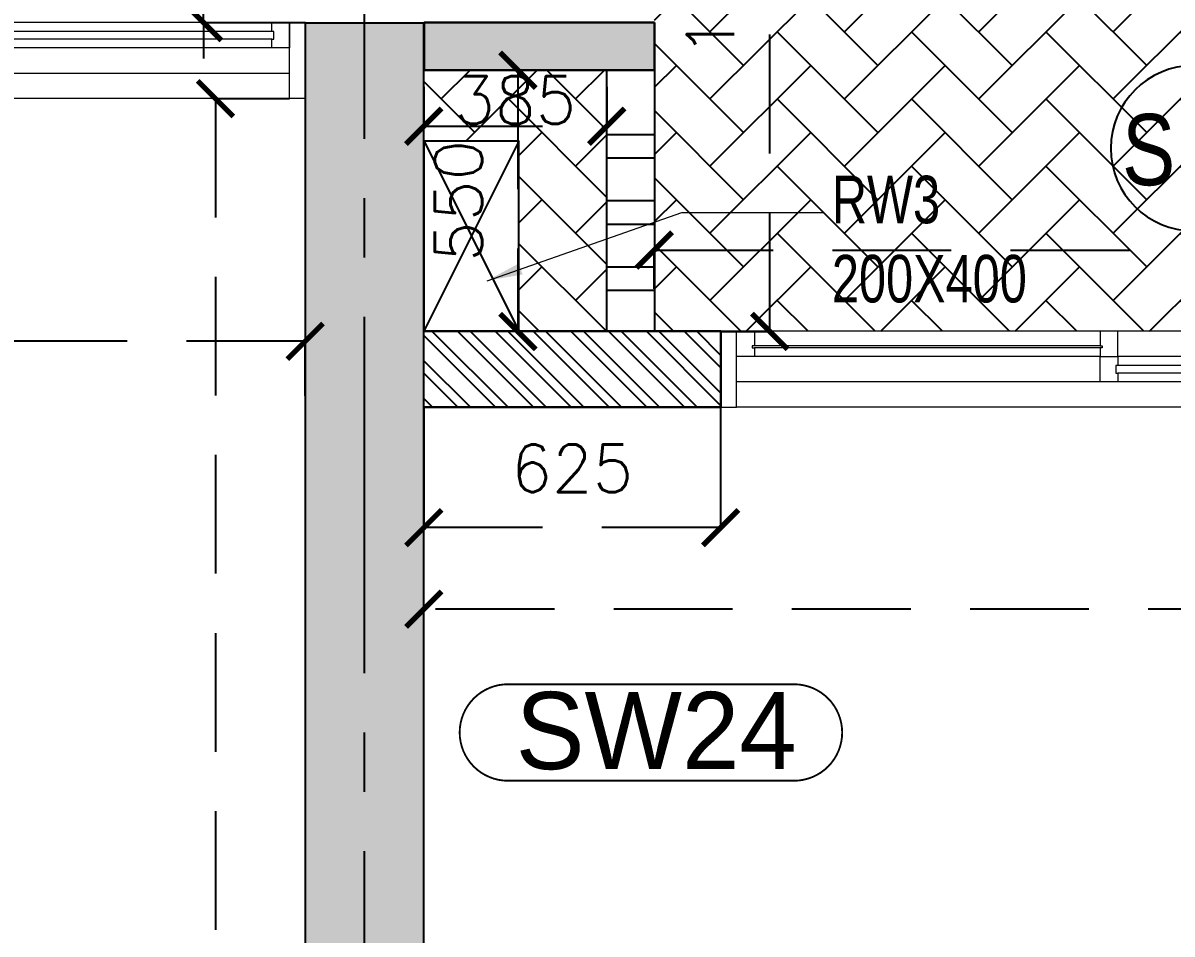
# Model space of a CAD drawing. Header units: millimetres. Extents: x 1124992 to 1258557, y -5767803 to -5695799.
# Drawn here: x 1217818 to 1220237, y -5711857 to -5709939 of the extents above; entities that cross this region are included whole.
import ezdxf
from ezdxf.enums import TextEntityAlignment as Align

# ---------------------------------------------------------------- set-up
doc = ezdxf.new("R2010")
doc.units = ezdxf.units.MM
doc.header["$LTSCALE"] = 1000
doc.header["$MEASUREMENT"] = 0
for name, pattern in [('$1$AUDIT_D_120904163729-0', [0]), ('$36$HIDDEN', [0.375, 0.25, -0.125]), ('3BHK-A$0$AUDIT_D_120904163729-0', [0]), ('AUDIT_D_120904163729-0', [0]), ('T8(T9 IS SIMILAR) - DIMENSION & TEXTING$0$AUDIT_D_120904163729-0', [0]), ('T8(T9 IS SIMILAR) - DIMENSION & TEXTING$0$HIDDEN', [0.375, 0.25, -0.125]), ('T8(T9 IS SIMILAR) - TYPICAL FLOOR ELEVATION$0$AUDIT_D_120904163729-0', [0]), ('T8(T9 IS SIMILAR) - TYPICAL FLOOR ELEVATION$0$HIDDEN', [0.375, 0.25, -0.125]), ('T8_REFUGE COLUMNS$0$CENTER2', [1.125, 0.75, -0.125, 0.125, -0.125])]:
    doc.linetypes.add(name, pattern=pattern)
doc.layers.get('0').update_dxf_attribs({"linetype": 'AUDIT_D_120904163729-0'})
for name, color, linetype in [('$0$A-HATCH -160', 251, '$1$AUDIT_D_120904163729-0'), ('$21$A-DIMENSIONS', 2, '$36$HIDDEN'), ('3BHK-A$0$$1$CUT-OUT', 49, 'Continuous'), ('3BHK-A$0$A-DECK SUNK 125', 8, 'Continuous'), ('3BHK-A$0$A-Elev Feature-Chajja', 13, 'Continuous'), ('3BHK-A$0$A-HATCH -160', 251, '3BHK-A$0$AUDIT_D_120904163729-0'), ('3BHK-A$0$CUT-OUT', 49, 'Continuous'), ('T8(T9 IS SIMILAR) - DIMENSION & TEXTING$0$A-DIMENSIONS', 2, 'T8(T9 IS SIMILAR) - DIMENSION & TEXTING$0$HIDDEN'), ('T8(T9 IS SIMILAR) - DIMENSION & TEXTING$0$A-RWS NOS.', 1, 'T8(T9 IS SIMILAR) - DIMENSION & TEXTING$0$AUDIT_D_120904163729-0'), ('T8(T9 IS SIMILAR) - DIMENSION & TEXTING$1$a-window-no', 125, 'Continuous'), ('T8(T9 IS SIMILAR) - TYPICAL FLOOR ELEVATION$0$A-DIM', 1, 'T8(T9 IS SIMILAR) - TYPICAL FLOOR ELEVATION$0$AUDIT_D_120904163729-0'), ('T8_REFUGE COLUMNS$0$A-CENTERLINE', 193, 'T8_REFUGE COLUMNS$0$CENTER2'), ('T8_REFUGE COLUMNS$0$A-RCC COLS', 3, 'Continuous'), ('T8_TYPICAL COLUMNS$0$A-RCC COLS', 3, 'Continuous')]:
    doc.layers.add(name, color=color, linetype=linetype)
for name, color, linetype, lineweight in [('3BHK-A$0$$0$Window', 4, 'Continuous', 20), ('3BHK-A$0$$1$A-WALL- 160', 6, 'Continuous', 30), ('3BHK-A$0$A-WALL- 160', 6, 'Continuous', 30), ('3BHK-A$0$Window', 4, 'Continuous', 20), ('T8(T9 IS SIMILAR) - DIMENSION & TEXTING$0$R0-18-10-2014-T1-1st Podium Floor Plan$0$Text', 2, 'Continuous', 0), ('T8(T9 IS SIMILAR)$0$D&W', 8, 'Continuous', 25), ('T8_REFUGE COLUMNS$0$A-COLUMN NO size reduce', 81, 'Continuous', 25)]:
    doc.layers.add(name, color=color, linetype=linetype, lineweight=lineweight)
doc.layers.add('T8_REFUGE COLUMNS$1$COL-HATCH', color=7, linetype='Continuous', lineweight=25, true_color=0xa3a3a3)
doc.styles.add('T8(T9 IS SIMILAR) - DIMENSION & TEXTING$0$ARIAL ARROW', font='swisscl.ttf')
doc.styles.add('T8(T9 IS SIMILAR) - DIMENSION & TEXTING$0$Romans 1', font='romans.shx', dxfattribs={"height": 100})
doc.styles.add('T8(T9 IS SIMILAR) - DIMENSION & TEXTING$0$Tahoma', font='tahoma.ttf')
doc.styles.add('T8(T9 IS SIMILAR) - DIMENSION & TEXTING$1$LODHA STANDERD', font='sanss___.ttf')
doc.styles.add('T8(T9 IS SIMILAR) - TYPICAL FLOOR ELEVATION$0$Romans 1', font='romans.shx', dxfattribs={"height": 100})
doc.styles.add('T8_REFUGE COLUMNS$0$STANDARD', font='GOTHIC.TTF')
doc.dimstyles.new('T8(T9 IS SIMILAR) - DIMENSION & TEXTING$0$ALPINE S', dxfattribs={"dimscale": 0, "dimtxt": 100, "dimasz": 75, "dimexe": 0, "dimexo": 0, "dimgap": 75, "dimtad": 1, "dimdec": 0, "dimzin": 0, "dimdsep": 46, "dimtxsty": 'T8(T9 IS SIMILAR) - DIMENSION & TEXTING$0$Romans 1', "dimblk": 'T8(T9 IS SIMILAR) - DIMENSION & TEXTING$0$_ArchTick', "dimcen": 0.09, "dimclrd": 256, "dimclre": 256, "dimclrt": 7, "dimadec": 0, "dimazin": 0, "dimtfac": 1, "dimtdec": 0, "dimtofl": 0, "dimtmove": 1, "dimatfit": 0, "dimldrblk": 'T8(T9 IS SIMILAR) - DIMENSION & TEXTING$0$_Open90', "dimfxl": 1, "dimtolj": 1, "dimtzin": 0, "dimarcsym": 0})
doc.dimstyles.new('T8(T9 IS SIMILAR) - DIMENSION & TEXTING$0$SAMATA STD', dxfattribs={"dimtxt": 100, "dimasz": 50, "dimexe": 50, "dimexo": 50, "dimgap": 10, "dimtad": 0, "dimdec": 0, "dimrnd": 5, "dimzin": 0, "dimdsep": 46, "dimtxsty": 'T8(T9 IS SIMILAR) - DIMENSION & TEXTING$0$Tahoma', "dimblk": 'T8(T9 IS SIMILAR) - DIMENSION & TEXTING$0$_Origin2', "dimcen": -50, "dimdle": 50, "dimclrd": 7, "dimclre": 7, "dimclrt": 7, "dimadec": 0, "dimazin": 0, "dimtfac": 1, "dimtdec": 0, "dimtmove": 1, "dimatfit": 3, "dimfxl": 150, "dimtfill": 1, "dimtolj": 1, "dimtzin": 0, "dimlwd": -1, "dimlwe": -1, "dimarcsym": 0})
doc.dimstyles.new('T8(T9 IS SIMILAR) - TYPICAL FLOOR ELEVATION$0$ALPINE S', dxfattribs={"dimscale": 0, "dimtxt": 100, "dimasz": 75, "dimexe": 0, "dimexo": 0, "dimgap": 75, "dimtad": 1, "dimdec": 0, "dimzin": 0, "dimdsep": 46, "dimtxsty": 'T8(T9 IS SIMILAR) - TYPICAL FLOOR ELEVATION$0$Romans 1', "dimblk": 'T8(T9 IS SIMILAR) - TYPICAL FLOOR ELEVATION$0$_ArchTick', "dimcen": 0.09, "dimclrd": 256, "dimclre": 256, "dimclrt": 7, "dimadec": 0, "dimazin": 0, "dimtfac": 1, "dimtdec": 0, "dimtofl": 0, "dimtmove": 1, "dimatfit": 0, "dimldrblk": 'T8(T9 IS SIMILAR) - TYPICAL FLOOR ELEVATION$0$_Open90', "dimfxl": 1, "dimtolj": 1, "dimtzin": 0, "dimarcsym": 0})

# ---------------------------------------------------------------- blocks, each defined once
blk = doc.blocks.new('T8(T9 IS SIMILAR) - DIMENSION & TEXTING$0$_ArchTick')
at = {"color": 0, "linetype": 'ByBlock', "const_width": 0.15}
blk.add_lwpolyline([(-0.5, -0.5), (0.5, 0.5)], dxfattribs=at)
blk = doc.blocks.new('*D439')
at = {"layer": 'T8(T9 IS SIMILAR) - DIMENSION & TEXTING$0$A-DIMENSIONS', "linetype": 'T8(T9 IS SIMILAR) - DIMENSION & TEXTING$0$HIDDEN', "lineweight": -2, "transparency": 16777216}
for p, q in [((1215112.334628875, -5710724.679874544), (1215112.334628875, -5710609.48740771)), ((1218412.268408691, -5710724.679874544), (1218412.268408691, -5710609.48740771))]:
    blk.add_line(p, q, dxfattribs=at)
at = {"layer": 'T8(T9 IS SIMILAR) - DIMENSION & TEXTING$0$A-DIMENSIONS', "lineweight": -2, "transparency": 16777216}
blk.add_line((1218412.268408691, -5710609.48740771), (1215112.334628875, -5710609.48740771), dxfattribs=at)
at = {"layer": 'T8(T9 IS SIMILAR) - DIMENSION & TEXTING$0$A-DIMENSIONS', "linetype": 'ByBlock', "lineweight": -2, "transparency": 16777216, "xscale": 75, "yscale": 75, "zscale": 75, "rotation": 180}
blk.add_blockref('T8(T9 IS SIMILAR) - DIMENSION & TEXTING$0$_ArchTick', (1215112.334628875, -5710609.48740771), dxfattribs=at)
at = {"layer": 'T8(T9 IS SIMILAR) - DIMENSION & TEXTING$0$A-DIMENSIONS', "linetype": 'ByBlock', "lineweight": -2, "transparency": 16777216, "xscale": 75, "yscale": 75, "zscale": 75}
blk.add_blockref('T8(T9 IS SIMILAR) - DIMENSION & TEXTING$0$_ArchTick', (1218412.268408691, -5710609.48740771), dxfattribs=at)
at = {"layer": 'T8(T9 IS SIMILAR) - DIMENSION & TEXTING$0$A-DIMENSIONS', "color": 7, "linetype": 'ByBlock', "transparency": 16777216, "insert": (1216762.301518783, -5710484.48740771), "char_height": 100, "attachment_point": 5, "style": 'T8(T9 IS SIMILAR) - DIMENSION & TEXTING$0$Romans 1'}
blk.add_mtext('\\A1;3300', dxfattribs=at)
blk = doc.blocks.new('T8(T9 IS SIMILAR) - DIMENSION & TEXTING$0$_Open90')
at = {"color": 0, "linetype": 'ByBlock', "lineweight": -2}
for p, q in [((-0.5, 0.5), (0, 0)), ((0, 0), (-1, 0)), ((0, 0), (-0.5, -0.5))]:
    blk.add_line(p, q, dxfattribs=at)
blk = doc.blocks.new('*D440')
at = {"layer": 'T8(T9 IS SIMILAR) - DIMENSION & TEXTING$0$A-DIMENSIONS', "linetype": 'T8(T9 IS SIMILAR) - DIMENSION & TEXTING$0$HIDDEN', "lineweight": -2, "transparency": 16777216}
for p, q in [((1218379.275272912, -5710098.763079712), (1218223.587891335, -5710098.763079712)), ((1218379.275272912, -5714048.804251564), (1218223.587891335, -5714048.804251564))]:
    blk.add_line(p, q, dxfattribs=at)
at = {"layer": 'T8(T9 IS SIMILAR) - DIMENSION & TEXTING$0$A-DIMENSIONS', "lineweight": -2, "transparency": 16777216}
blk.add_line((1218223.587891335, -5710098.763079712), (1218223.587891335, -5714048.804251564), dxfattribs=at)
at = {"layer": 'T8(T9 IS SIMILAR) - DIMENSION & TEXTING$0$A-DIMENSIONS', "linetype": 'ByBlock', "lineweight": -2, "transparency": 16777216, "xscale": 75, "yscale": 75, "zscale": 75}
for p, rotation in [((1218223.587891335, -5710098.763079712), 90), ((1218223.587891335, -5714048.804251564), 270)]:
    blk.add_blockref('T8(T9 IS SIMILAR) - DIMENSION & TEXTING$0$_ArchTick', p, dxfattribs=dict(at, rotation=rotation))
at = {"layer": 'T8(T9 IS SIMILAR) - DIMENSION & TEXTING$0$A-DIMENSIONS', "color": 7, "linetype": 'ByBlock', "transparency": 16777216, "insert": (1218098.587891335, -5712073.783665638), "char_height": 100, "attachment_point": 5, "rotation": 90, "style": 'T8(T9 IS SIMILAR) - DIMENSION & TEXTING$0$Romans 1'}
blk.add_mtext('\\A1;3950', dxfattribs=at)
blk = doc.blocks.new('T8(T9 IS SIMILAR) - DIMENSION & TEXTING$1$WINDOW TAG')
at = {"layer": 'T8(T9 IS SIMILAR) - DIMENSION & TEXTING$1$a-window-no'}
blk.add_circle((0, 0), 174.0900956831736, dxfattribs=at)
at = {"layer": 'T8(T9 IS SIMILAR) - DIMENSION & TEXTING$1$a-window-no', "style": 'T8(T9 IS SIMILAR) - DIMENSION & TEXTING$1$LODHA STANDERD'}
blk.add_attdef('WINDOW', text='', height=150, dxfattribs=at).set_placement((11.34681474116587, 2.790841638110578), align=Align.MIDDLE_CENTER)
blk = doc.blocks.new('*D402')
at = {"layer": 'T8(T9 IS SIMILAR) - DIMENSION & TEXTING$0$A-DIMENSIONS', "linetype": 'T8(T9 IS SIMILAR) - DIMENSION & TEXTING$0$HIDDEN', "lineweight": -2, "transparency": 16777216}
for p, q in [((1218661.855615048, -5711204.309807104), (1218661.855615048, -5711173.401208109)), ((1222311.726379681, -5711204.309807104), (1222311.726379681, -5711173.401208109))]:
    blk.add_line(p, q, dxfattribs=at)
at = {"layer": 'T8(T9 IS SIMILAR) - DIMENSION & TEXTING$0$A-DIMENSIONS', "lineweight": -2, "transparency": 16777216}
blk.add_line((1222311.726379681, -5711173.401208109), (1218661.855615048, -5711173.401208109), dxfattribs=at)
at = {"layer": 'T8(T9 IS SIMILAR) - DIMENSION & TEXTING$0$A-DIMENSIONS', "linetype": 'ByBlock', "lineweight": -2, "transparency": 16777216, "xscale": 75, "yscale": 75, "zscale": 75, "rotation": 180}
blk.add_blockref('T8(T9 IS SIMILAR) - DIMENSION & TEXTING$0$_ArchTick', (1218661.855615048, -5711173.401208109), dxfattribs=at)
at = {"layer": 'T8(T9 IS SIMILAR) - DIMENSION & TEXTING$0$A-DIMENSIONS', "linetype": 'ByBlock', "lineweight": -2, "transparency": 16777216, "xscale": 75, "yscale": 75, "zscale": 75}
blk.add_blockref('T8(T9 IS SIMILAR) - DIMENSION & TEXTING$0$_ArchTick', (1222311.726379681, -5711173.401208109), dxfattribs=at)
at = {"layer": 'T8(T9 IS SIMILAR) - DIMENSION & TEXTING$0$A-DIMENSIONS', "color": 7, "linetype": 'ByBlock', "transparency": 16777216, "insert": (1220486.790997365, -5711048.401208109), "char_height": 100, "attachment_point": 5, "style": 'T8(T9 IS SIMILAR) - DIMENSION & TEXTING$0$Romans 1'}
blk.add_mtext('\\A1;3650', dxfattribs=at)
blk = doc.blocks.new('*D403')
at = {"layer": 'T8(T9 IS SIMILAR) - DIMENSION & TEXTING$0$A-DIMENSIONS', "linetype": 'T8(T9 IS SIMILAR) - DIMENSION & TEXTING$0$HIDDEN', "lineweight": -2, "transparency": 16777216}
for p, q in [((1218661.908101188, -5710748.861864837), (1218661.908101188, -5711001.914116866)), ((1219286.653179465, -5710748.949365883), (1219286.653179465, -5711001.914116866))]:
    blk.add_line(p, q, dxfattribs=at)
at = {"layer": 'T8(T9 IS SIMILAR) - DIMENSION & TEXTING$0$A-DIMENSIONS', "lineweight": -2, "transparency": 16777216}
blk.add_line((1219286.653179465, -5711001.914116866), (1218661.908101188, -5711001.914116866), dxfattribs=at)
at = {"layer": 'T8(T9 IS SIMILAR) - DIMENSION & TEXTING$0$A-DIMENSIONS', "linetype": 'ByBlock', "lineweight": -2, "transparency": 16777216, "xscale": 75, "yscale": 75, "zscale": 75, "rotation": 180}
blk.add_blockref('T8(T9 IS SIMILAR) - DIMENSION & TEXTING$0$_ArchTick', (1218661.908101188, -5711001.914116866), dxfattribs=at)
at = {"layer": 'T8(T9 IS SIMILAR) - DIMENSION & TEXTING$0$A-DIMENSIONS', "linetype": 'ByBlock', "lineweight": -2, "transparency": 16777216, "xscale": 75, "yscale": 75, "zscale": 75}
blk.add_blockref('T8(T9 IS SIMILAR) - DIMENSION & TEXTING$0$_ArchTick', (1219286.653179465, -5711001.914116866), dxfattribs=at)
at = {"layer": 'T8(T9 IS SIMILAR) - DIMENSION & TEXTING$0$A-DIMENSIONS', "color": 7, "linetype": 'ByBlock', "transparency": 16777216, "insert": (1218974.280640326, -5710876.914116866), "char_height": 100, "attachment_point": 5, "style": 'T8(T9 IS SIMILAR) - DIMENSION & TEXTING$0$Romans 1'}
blk.add_mtext('\\A1;625', dxfattribs=at)
blk = doc.blocks.new('*D405')
at = {"layer": 'T8(T9 IS SIMILAR) - DIMENSION & TEXTING$0$A-DIMENSIONS', "linetype": 'T8(T9 IS SIMILAR) - DIMENSION & TEXTING$0$HIDDEN', "lineweight": -2, "transparency": 16777216}
for p, q in [((1219146.893979055, -5710498.946901769), (1219146.893979055, -5710417.418275225)), ((1222311.855615048, -5710498.946901769), (1222311.855615048, -5710417.418275225))]:
    blk.add_line(p, q, dxfattribs=at)
at = {"layer": 'T8(T9 IS SIMILAR) - DIMENSION & TEXTING$0$A-DIMENSIONS', "lineweight": -2, "transparency": 16777216}
blk.add_line((1219146.893979055, -5710417.418275225), (1222311.855615048, -5710417.418275225), dxfattribs=at)
at = {"layer": 'T8(T9 IS SIMILAR) - DIMENSION & TEXTING$0$A-DIMENSIONS', "linetype": 'ByBlock', "lineweight": -2, "transparency": 16777216, "xscale": 75, "yscale": 75, "zscale": 75, "rotation": 180}
blk.add_blockref('T8(T9 IS SIMILAR) - DIMENSION & TEXTING$0$_ArchTick', (1219146.893979055, -5710417.418275225), dxfattribs=at)
at = {"layer": 'T8(T9 IS SIMILAR) - DIMENSION & TEXTING$0$A-DIMENSIONS', "linetype": 'ByBlock', "lineweight": -2, "transparency": 16777216, "xscale": 75, "yscale": 75, "zscale": 75}
blk.add_blockref('T8(T9 IS SIMILAR) - DIMENSION & TEXTING$0$_ArchTick', (1222311.855615048, -5710417.418275225), dxfattribs=at)
at = {"layer": 'T8(T9 IS SIMILAR) - DIMENSION & TEXTING$0$A-DIMENSIONS', "color": 7, "linetype": 'ByBlock', "transparency": 16777216, "insert": (1220729.374797051, -5710292.418275225), "char_height": 100, "attachment_point": 5, "style": 'T8(T9 IS SIMILAR) - DIMENSION & TEXTING$0$Romans 1'}
blk.add_mtext('\\A1;3165', dxfattribs=at)
blk = doc.blocks.new('*D406')
at = {"layer": 'T8(T9 IS SIMILAR) - DIMENSION & TEXTING$0$A-DIMENSIONS', "linetype": 'T8(T9 IS SIMILAR) - DIMENSION & TEXTING$0$HIDDEN', "lineweight": -2, "transparency": 16777216}
for p, q in [((1219286.621240654, -5709088.914330672), (1219389.990296974, -5709088.914330672)), ((1219286.653179465, -5710588.949365883), (1219389.990296974, -5710588.949365883))]:
    blk.add_line(p, q, dxfattribs=at)
at = {"layer": 'T8(T9 IS SIMILAR) - DIMENSION & TEXTING$0$A-DIMENSIONS', "lineweight": -2, "transparency": 16777216}
blk.add_line((1219389.990296974, -5710588.949365883), (1219389.990296974, -5709088.914330672), dxfattribs=at)
at = {"layer": 'T8(T9 IS SIMILAR) - DIMENSION & TEXTING$0$A-DIMENSIONS', "linetype": 'ByBlock', "lineweight": -2, "transparency": 16777216, "xscale": 75, "yscale": 75, "zscale": 75}
for p, rotation in [((1219389.990296974, -5709088.914330672), 90), ((1219389.990296974, -5710588.949365883), 270)]:
    blk.add_blockref('T8(T9 IS SIMILAR) - DIMENSION & TEXTING$0$_ArchTick', p, dxfattribs=dict(at, rotation=rotation))
at = {"layer": 'T8(T9 IS SIMILAR) - DIMENSION & TEXTING$0$A-DIMENSIONS', "color": 7, "linetype": 'ByBlock', "transparency": 16777216, "insert": (1219264.990296975, -5709838.931848277), "char_height": 100, "attachment_point": 5, "rotation": 90, "style": 'T8(T9 IS SIMILAR) - DIMENSION & TEXTING$0$Romans 1'}
blk.add_mtext('\\A1;1500', dxfattribs=at)
blk = doc.blocks.new('*D407')
at = {"layer": 'T8(T9 IS SIMILAR) - DIMENSION & TEXTING$0$A-DIMENSIONS', "linetype": 'T8(T9 IS SIMILAR) - DIMENSION & TEXTING$0$HIDDEN', "lineweight": -2, "transparency": 16777216}
for p, q in [((1218661.855615048, -5710073.889157889), (1218661.855615048, -5710156.83935134)), ((1219046.921804689, -5710073.933041306), (1219046.921804689, -5710156.83935134))]:
    blk.add_line(p, q, dxfattribs=at)
at = {"layer": 'T8(T9 IS SIMILAR) - DIMENSION & TEXTING$0$A-DIMENSIONS', "lineweight": -2, "transparency": 16777216}
blk.add_line((1218661.855615048, -5710156.83935134), (1219046.921804689, -5710156.83935134), dxfattribs=at)
at = {"layer": 'T8(T9 IS SIMILAR) - DIMENSION & TEXTING$0$A-DIMENSIONS', "linetype": 'ByBlock', "lineweight": -2, "transparency": 16777216, "xscale": 75, "yscale": 75, "zscale": 75, "rotation": 180}
blk.add_blockref('T8(T9 IS SIMILAR) - DIMENSION & TEXTING$0$_ArchTick', (1218661.855615048, -5710156.83935134), dxfattribs=at)
at = {"layer": 'T8(T9 IS SIMILAR) - DIMENSION & TEXTING$0$A-DIMENSIONS', "linetype": 'ByBlock', "lineweight": -2, "transparency": 16777216, "xscale": 75, "yscale": 75, "zscale": 75}
blk.add_blockref('T8(T9 IS SIMILAR) - DIMENSION & TEXTING$0$_ArchTick', (1219046.921804689, -5710156.83935134), dxfattribs=at)
at = {"layer": 'T8(T9 IS SIMILAR) - DIMENSION & TEXTING$0$A-DIMENSIONS', "color": 7, "linetype": 'ByBlock', "transparency": 16777216, "insert": (1218854.5, -5710101.49999999), "char_height": 100, "attachment_point": 5, "style": 'T8(T9 IS SIMILAR) - DIMENSION & TEXTING$0$Romans 1'}
blk.add_mtext('\\A1;385', dxfattribs=at)
blk = doc.blocks.new('*D408')
at = {"layer": 'T8(T9 IS SIMILAR) - DIMENSION & TEXTING$0$A-DIMENSIONS', "linetype": 'T8(T9 IS SIMILAR) - DIMENSION & TEXTING$0$HIDDEN', "lineweight": -2, "transparency": 16777216}
for p, q in [((1218869.819725456, -5710038.993985889), (1218859.933176965, -5710038.993985889)), ((1218869.819725456, -5710588.861864837), (1218859.933176965, -5710588.861864837))]:
    blk.add_line(p, q, dxfattribs=at)
at = {"layer": 'T8(T9 IS SIMILAR) - DIMENSION & TEXTING$0$A-DIMENSIONS', "lineweight": -2, "transparency": 16777216}
blk.add_line((1218859.933176965, -5710038.993985889), (1218859.933176965, -5710588.861864837), dxfattribs=at)
at = {"layer": 'T8(T9 IS SIMILAR) - DIMENSION & TEXTING$0$A-DIMENSIONS', "linetype": 'ByBlock', "lineweight": -2, "transparency": 16777216, "xscale": 75, "yscale": 75, "zscale": 75}
for p, rotation in [((1218859.933176965, -5710038.993985889), 90), ((1218859.933176965, -5710588.861864837), 270)]:
    blk.add_blockref('T8(T9 IS SIMILAR) - DIMENSION & TEXTING$0$_ArchTick', p, dxfattribs=dict(at, rotation=rotation))
at = {"layer": 'T8(T9 IS SIMILAR) - DIMENSION & TEXTING$0$A-DIMENSIONS', "color": 7, "linetype": 'ByBlock', "transparency": 16777216, "insert": (1218734.933176965, -5710313.927925363), "char_height": 100, "attachment_point": 5, "rotation": 90, "style": 'T8(T9 IS SIMILAR) - DIMENSION & TEXTING$0$Romans 1'}
blk.add_mtext('\\A1;550', dxfattribs=at)
blk = doc.blocks.new('T8(T9 IS SIMILAR) - DIMENSION & TEXTING$0$_Origin2')
at = {"color": 0, "linetype": 'ByBlock', "lineweight": -2}
blk.add_line((-0.5, 0), (-1, 0), dxfattribs=at)
for radius in [0.5, 0.25]:
    blk.add_circle((0, 0), radius, dxfattribs=at)
blk = doc.blocks.new('T8_REFUGE COLUMNS')
at = {"layer": 'T8_REFUGE COLUMNS$1$COL-HATCH', "linetype": 'ByBlock'}
h = blk.add_hatch(color=256, dxfattribs=at)
h.dxf.hatch_style = 1
h.paths.add_polyline_path([(1218412.069074492, -5714149.863253396), (1218662.069074492, -5714149.863253396), (1218662.069074492, -5709939.863253396), (1218412.069074492, -5709939.863253396)])
at = {"layer": 'T8_REFUGE COLUMNS$0$A-CENTERLINE'}
blk.add_line((1218537.069074492, -5714683.190789681), (1218537.069074492, -5698573.632249597), dxfattribs=at)
at = {"layer": 'T8_REFUGE COLUMNS$0$A-COLUMN NO size reduce', "linetype": 'ByBlock', "const_width": 3.9}
blk.add_lwpolyline([(1218838.955345119, -5711534.770786254, -1), (1218838.955345117, -5711331.596075173), (1219440.812924996, -5711331.596075172, -1), (1219440.812924996, -5711534.770786253)], format="xyb", close=True, dxfattribs=at)
at = {"layer": 'T8_REFUGE COLUMNS$0$A-RCC COLS', "linetype": 'ByBlock'}
blk.add_lwpolyline([(1218412.069074492, -5714149.863253396), (1218662.069074492, -5714149.863253396), (1218662.069074492, -5709939.863253396), (1218412.069074492, -5709939.863253396)], close=True, dxfattribs=at)
at = {"layer": 'T8_REFUGE COLUMNS$0$A-COLUMN NO size reduce', "linetype": 'ByBlock', "insert": (1218855.205345118, -5711347.846075173), "char_height": 162.5, "attachment_point": 1, "style": 'T8_REFUGE COLUMNS$0$STANDARD'}
blk.add_mtext_dynamic_manual_height_columns('SW24', width=444.6849770843983, gutter_width=500, heights=[0], dxfattribs=at)
blk = doc.blocks.new('T8_TYPICAL COLUMNS')
at = {"layer": 'T8_TYPICAL COLUMNS$0$A-RCC COLS', "linetype": 'ByBlock'}
blk.add_blockref('T8_REFUGE COLUMNS', (0, 0), dxfattribs=at)
blk = doc.blocks.new('3BHK-A$0$$0$2400')
at = {"layer": '3BHK-A$0$$0$Window', "color": 1, "lineweight": 13}
for p, q in [((1151176.486151809, -5692111.929242792), (1148842.486151809, -5692111.929242792)), ((1149607.486151809, -5692111.929242792), (1148879.986151809, -5692111.929242792)), ((1149607.486151809, -5692165.255909459), (1148879.986151809, -5692165.255909459)), ((1150373.736151809, -5692165.255909459), (1149644.986151809, -5692165.255909459)), ((1150411.236151809, -5692165.255909459), (1151176.48615181, -5692165.25590946)), ((1149607.486151809, -5692218.582576125), (1148842.486151809, -5692218.582576125)), ((1150373.736151809, -5692218.582576125), (1149644.986151809, -5692218.582576125)), ((1151138.986151809, -5692218.582576125), (1150411.236151809, -5692218.582576125)), ((1150373.736151809, -5692271.929242792), (1148842.486151809, -5692271.929242792)), ((1151138.986151809, -5692271.929242792), (1150411.236151809, -5692271.929242792))]:
    blk.add_line(p, q, dxfattribs=at)
at = {"layer": '3BHK-A$0$$0$Window', "color": 5, "lineweight": 13}
for p, q in [((1149607.486151809, -5692142.172576125), (1148879.986151809, -5692142.172576125)), ((1149607.486151809, -5692146.672576125), (1148879.986151809, -5692146.672576125)), ((1150373.736151809, -5692183.839242792), (1149644.986151809, -5692183.839242792)), ((1150373.736151809, -5692199.999242792), (1149644.986151809, -5692199.999242792)), ((1151138.986151809, -5692237.165909459), (1150411.236151809, -5692237.165909459)), ((1151138.986151809, -5692253.345909459), (1150411.236151809, -5692253.345909459))]:
    blk.add_line(p, q, dxfattribs=at)
at = {"layer": '3BHK-A$0$$0$Window', "color": 4, "lineweight": 13}
for points in [[(1148842.486151809, -5692111.929242792), (1148809.486151809, -5692111.929242792), (1148809.486151809, -5692271.929242792), (1148842.486151809, -5692271.929242792)], [(1148879.986151809, -5692146.672576125), (1148879.986151809, -5692165.255909459), (1148842.486151809, -5692165.255909459), (1148842.486151809, -5692111.929242792), (1148879.986151809, -5692111.929242792), (1148879.986151809, -5692142.172576125), (1148875.486151809, -5692142.172576125), (1148875.486151809, -5692146.672576125)], [(1149607.486151809, -5692146.672576125), (1149607.486151809, -5692165.255909459), (1149644.986151809, -5692165.255909459), (1149644.986151809, -5692111.929242792), (1149607.486151809, -5692111.929242792), (1149607.486151809, -5692142.172576125), (1149611.986151809, -5692142.172576125), (1149611.986151809, -5692146.672576125)], [(1151209.486151809, -5692111.929242792), (1151176.486151809, -5692111.929242792), (1151176.486151809, -5692271.929242792), (1151209.486151809, -5692271.929242792)], [(1149644.986151809, -5692199.999242792), (1149644.986151809, -5692218.582576125), (1149607.486151809, -5692218.582576125), (1149607.486151809, -5692165.255909459), (1149644.986151809, -5692165.255909459), (1149644.986151809, -5692183.839242792), (1149640.486151809, -5692183.839242792), (1149640.486151809, -5692199.999242792)], [(1150373.736151809, -5692199.999242792), (1150373.736151809, -5692218.582576125), (1150411.236151809, -5692218.582576125), (1150411.236151809, -5692165.255909459), (1150373.736151809, -5692165.255909459), (1150373.736151809, -5692183.839242792), (1150378.236151809, -5692183.839242792), (1150378.236151809, -5692199.999242792)], [(1150411.236151809, -5692253.345909459), (1150411.236151809, -5692271.929242792), (1150373.736151809, -5692271.929242792), (1150373.736151809, -5692218.582576125), (1150411.236151809, -5692218.582576125), (1150411.236151809, -5692237.165909459), (1150406.736151809, -5692237.165909459), (1150406.736151809, -5692253.345909459)], [(1151138.986151809, -5692253.345909459), (1151138.986151809, -5692271.929242792), (1151176.486151809, -5692271.929242792), (1151176.486151809, -5692218.582576125), (1151138.986151809, -5692218.582576125), (1151138.986151809, -5692237.165909459), (1151143.486151809, -5692237.165909459), (1151143.486151809, -5692253.345909459)]]:
    blk.add_lwpolyline(points, close=True, dxfattribs=at)
blk = doc.blocks.new('3BHK-A$0$2400')
at = {"layer": '3BHK-A$0$Window', "color": 1, "lineweight": 13}
for p, q in [((1151176.486151809, -5692111.929242792), (1148842.486151809, -5692111.929242792)), ((1149607.486151809, -5692111.929242792), (1148879.986151809, -5692111.929242792)), ((1149607.486151809, -5692165.255909459), (1148879.986151809, -5692165.255909459)), ((1150373.736151809, -5692165.255909459), (1149644.986151809, -5692165.255909459)), ((1150411.236151809, -5692165.255909459), (1151176.48615181, -5692165.25590946)), ((1149607.486151809, -5692218.582576125), (1148842.486151809, -5692218.582576125)), ((1150373.736151809, -5692218.582576125), (1149644.986151809, -5692218.582576125)), ((1151138.986151809, -5692218.582576125), (1150411.236151809, -5692218.582576125)), ((1150373.736151809, -5692271.929242792), (1148842.486151809, -5692271.929242792)), ((1151138.986151809, -5692271.929242792), (1150411.236151809, -5692271.929242792))]:
    blk.add_line(p, q, dxfattribs=at)
at = {"layer": '3BHK-A$0$Window', "color": 5, "lineweight": 13}
for p, q in [((1149607.486151809, -5692142.172576125), (1148879.986151809, -5692142.172576125)), ((1149607.486151809, -5692146.672576125), (1148879.986151809, -5692146.672576125)), ((1150373.736151809, -5692183.839242792), (1149644.986151809, -5692183.839242792)), ((1150373.736151809, -5692199.999242792), (1149644.986151809, -5692199.999242792)), ((1151138.986151809, -5692237.165909459), (1150411.236151809, -5692237.165909459)), ((1151138.986151809, -5692253.345909459), (1150411.236151809, -5692253.345909459))]:
    blk.add_line(p, q, dxfattribs=at)
at = {"layer": '3BHK-A$0$Window', "color": 4, "lineweight": 13}
for points in [[(1148842.486151809, -5692111.929242792), (1148809.486151809, -5692111.929242792), (1148809.486151809, -5692271.929242792), (1148842.486151809, -5692271.929242792)], [(1148879.986151809, -5692146.672576125), (1148879.986151809, -5692165.255909459), (1148842.486151809, -5692165.255909459), (1148842.486151809, -5692111.929242792), (1148879.986151809, -5692111.929242792), (1148879.986151809, -5692142.172576125), (1148875.486151809, -5692142.172576125), (1148875.486151809, -5692146.672576125)], [(1149607.486151809, -5692146.672576125), (1149607.486151809, -5692165.255909459), (1149644.986151809, -5692165.255909459), (1149644.986151809, -5692111.929242792), (1149607.486151809, -5692111.929242792), (1149607.486151809, -5692142.172576125), (1149611.986151809, -5692142.172576125), (1149611.986151809, -5692146.672576125)], [(1151209.486151809, -5692111.929242792), (1151176.486151809, -5692111.929242792), (1151176.486151809, -5692271.929242792), (1151209.486151809, -5692271.929242792)], [(1149644.986151809, -5692199.999242792), (1149644.986151809, -5692218.582576125), (1149607.486151809, -5692218.582576125), (1149607.486151809, -5692165.255909459), (1149644.986151809, -5692165.255909459), (1149644.986151809, -5692183.839242792), (1149640.486151809, -5692183.839242792), (1149640.486151809, -5692199.999242792)], [(1150373.736151809, -5692199.999242792), (1150373.736151809, -5692218.582576125), (1150411.236151809, -5692218.582576125), (1150411.236151809, -5692165.255909459), (1150373.736151809, -5692165.255909459), (1150373.736151809, -5692183.839242792), (1150378.236151809, -5692183.839242792), (1150378.236151809, -5692199.999242792)], [(1150411.236151809, -5692253.345909459), (1150411.236151809, -5692271.929242792), (1150373.736151809, -5692271.929242792), (1150373.736151809, -5692218.582576125), (1150411.236151809, -5692218.582576125), (1150411.236151809, -5692237.165909459), (1150406.736151809, -5692237.165909459), (1150406.736151809, -5692253.345909459)], [(1151138.986151809, -5692253.345909459), (1151138.986151809, -5692271.929242792), (1151176.486151809, -5692271.929242792), (1151176.486151809, -5692218.582576125), (1151138.986151809, -5692218.582576125), (1151138.986151809, -5692237.165909459), (1151143.486151809, -5692237.165909459), (1151143.486151809, -5692253.345909459)]]:
    blk.add_lwpolyline(points, close=True, dxfattribs=at)
blk = doc.blocks.new('3BHK-A')
at = {"layer": '3BHK-A$0$A-DECK SUNK 125'}
h = blk.add_hatch(dxfattribs=at)
h.set_pattern_fill('AR-HBONE', color=256, scale=25)
h.set_pattern_definition([(45.00000000000001, (1.30385160446167e-08, 0), (1.110223024625157e-14, 141.4213562373095), [299.9999999999999, -99.99999999999997]), (135, (70.71067813783884, 70.71067812480032), (1.110223024625157e-14, 141.4213562373095), [299.9999999999992, -99.9999999999998])])
h.paths.add_polyline_path([(1193397.379559137, -5709088.518926526), (1190792.739548378, -5709088.673284889), (1190792.739548378, -5709388.518926526), (1190232.739604955, -5709388.518926526), (1190232.739604954, -5710588.518926526), (1193397.379558423, -5710588.512239891)])
h.paths.add_polyline_path([(1193497.379558423, -5710588.518926526), (1193497.320872995, -5710038.518926526), (1193882.260591126, -5710038.518926526), (1193882.260591126, -5710188.518926526), (1193682.556000597, -5710188.518926526), (1193682.556000597, -5710588.518926526)])
at = {"layer": '3BHK-A$0$A-HATCH -160', "linetype": 'ByBlock'}
h = blk.add_hatch(dxfattribs=at)
h.set_pattern_fill('ZIGZAG', color=256, scale=250)
h.set_pattern_definition([(9.213864076586625e-15, (1.30385160446167e-08, 0), (31.25, 31.25), [31.25, -31.25]), (90, (31.25000001303852, 0), (-31.25, 31.25), [31.25, -31.25])])
h.paths.add_polyline_path([(1185182.784720457, -5714749.522536782), (1186532.739604953, -5714749.522536782), (1186532.739604953, -5714149.53015602), (1186632.739604953, -5714149.53015602), (1186632.739604954, -5714749.522536783), (1188712.739604953, -5714749.522536781), (1188712.737810913, -5714049.530156025), (1189032.455970523, -5714049.530156025), (1189032.456343462, -5714149.529336603), (1188812.739604953, -5714149.530156019), (1188812.739604953, -5715449.514917542), (1189032.455970523, -5715449.514098127), (1189032.455970527, -5715549.514098127), (1188712.739604953, -5715549.514917542), (1188712.739604953, -5714849.522536781), (1186632.739604953, -5714849.522536783), (1186632.739604953, -5715664.522575011), (1186532.739604953, -5715664.522575011), (1186532.739604953, -5714849.522536783), (1185182.784793119, -5714849.522536782)])
h.paths.add_polyline_path([(1185182.784720457, -5713249.522536782), (1185782.739604953, -5713249.522536782), (1185782.739604953, -5713149.522536782), (1185182.784720457, -5713149.522536782)])
h.paths.add_polyline_path([(1186532.739604953, -5710699.522536782), (1186632.739604953, -5710699.522536782), (1186632.739604953, -5713249.522536782), (1186532.739604953, -5713249.522536782)])
h.paths.add_polyline_path([(1186532.739604954, -5717399.522536783), (1186632.739604953, -5717399.522536783), (1186632.739604953, -5716414.522575011), (1186532.739604954, -5716414.522575011)])
h.paths.add_polyline_path([(1194902.150947615, -5715375.036354459), (1194082.260591126, -5715375.036354459), (1194082.260591126, -5715475.036354459), (1194902.150947615, -5715475.036354459)])
h.paths.add_polyline_path([(1195782.150947615, -5715375.036354459), (1196682.238411872, -5715375.036354459), (1196682.238411872, -5715475.036354459), (1195782.150947615, -5715475.036354459)])
h.paths.add_polyline_path([(1194132.526145509, -5714149.863253383), (1196532.369635714, -5714149.863253383), (1196532.369635714, -5714049.863253383), (1194132.526145509, -5714049.863253383)])
h.paths.add_polyline_path([(1197432.369635714, -5711800.181709208), (1197532.369635713, -5711800.181709208), (1197532.369635713, -5714149.863253383), (1197432.369635714, -5714149.863253383)])
h.paths.add_polyline_path([(1198282.369635714, -5714149.863253383), (1198958.700144985, -5714149.863253387), (1198958.700144985, -5714049.864075284), (1198282.369635714, -5714049.864075281)])
h.paths.add_polyline_path([(1196871.920479781, -5720208.620572756), (1196082.231456206, -5720209.680859622), (1196082.33626486, -5720109.672830017), (1196082.234802242, -5720109.680760174), (1196182.231456206, -5720109.680761719), (1196871.920479781, -5720108.620474854)])
h.paths.add_polyline_path([(1193397.244164141, -5709939.875150396), (1193882.260591126, -5709939.579262343), (1193882.260591126, -5710040.054321714), (1193397.32087479, -5710040.054321714)])
h.paths.add_polyline_path([(1186632.700148101, -5708554.689457875), (1187192.339545021, -5708554.76753319), (1187192.339545021, -5708654.722368722), (1186632.703050737, -5708654.722368754)])
h.paths.add_polyline_path([(1194182.260592735, -5715723.976018642), (1194082.260591126, -5715723.976018642), (1194082.260591126, -5715473.976018642), (1194182.260592735, -5715473.976018642)])
h = blk.add_hatch(dxfattribs=at)
h.set_pattern_fill('ANSI32', color=256, scale=150)
h.set_pattern_definition([(45.00000000000001, (-0.652265147306025, 1285.594474900514), (-39.77475644174329, 39.7747564417433), []), (45.00000000000001, (25.8642391031608, 1285.594474900514), (-39.77475644174329, 39.7747564417433), [])])
h.paths.add_polyline_path([(1193257.456227814, -5710589.7622237), (1193882.557883446, -5710589.992831125), (1193882.557883446, -5710749.905330079), (1193257.456227814, -5710749.7622237)])
at = {"layer": '3BHK-A$0$$1$CUT-OUT', "elevation": -0.02432551863291288}
blk.add_lwpolyline([(1193497.379558423, -5710588.518926526), (1193497.320872995, -5710038.518926526), (1193397.32087044, -5710038.518926526), (1193397.379558423, -5710588.512239891)], close=True, dxfattribs=at)
at = {"layer": '3BHK-A$0$A-Elev Feature-Chajja', "color": 4, "elevation": -0.02432551863291288}
for points in [[(1193497.349833612, -5710174.227501805), (1193397.349833612, -5710174.227501805), (1193397.346808198, -5710224.226531651), (1193497.346808198, -5710224.226531651)], [(1193497.349833612, -5710313.32934761), (1193397.349833612, -5710313.32934761), (1193397.346808198, -5710363.328377455), (1193497.346808198, -5710363.328377455)], [(1193497.349833612, -5710452.431193414), (1193397.349833612, -5710452.431193414), (1193397.346808198, -5710502.43022326), (1193497.346808198, -5710502.43022326)]]:
    blk.add_lwpolyline(points, close=True, dxfattribs=at)
at = {"layer": '3BHK-A$0$A-WALL- 160', "linetype": 'ByBlock'}
for p, q in [((1193257.456227743, -5710588.518926526, -0.02432551863291288), (1193257.456227814, -5710748.518926526, -0.02432551863291288)), ((1193257.456227814, -5710748.518926526, -0.02432551863291288), (1193882.557883446, -5710748.512314399, -0.02432551863291288))]:
    blk.add_line(p, q, dxfattribs=at)
at = {"layer": '3BHK-A$0$A-WALL- 160', "linetype": 'ByBlock', "elevation": -0.02432551863291288}
blk.add_lwpolyline([(1193397.379559137, -5709938.518926526), (1193882.260591126, -5709938.518926526), (1193882.260591126, -5710038.518926526), (1193397.32087044, -5710038.518926526)], close=True, dxfattribs=at)
blk.add_lwpolyline([(1193257.456227743, -5710588.518926526), (1193882.556023842, -5710588.518926526)], dxfattribs=at)
at = {"layer": '3BHK-A$0$CUT-OUT'}
for p, q in [((1193882.260591126, -5710188.518926526, -0.02432551863291288), (1193682.556000597, -5710588.518926526, -0.02432551863291288)), ((1193682.556000597, -5710188.518926526, -0.02432551863291288), (1193882.556000597, -5710588.518926526, -0.02432551863291288))]:
    blk.add_line(p, q, dxfattribs=at)
at = {"layer": '3BHK-A$0$CUT-OUT', "elevation": -0.02432551863291288}
blk.add_lwpolyline([(1193882.556000597, -5710588.518926526), (1193682.556000597, -5710588.518926526), (1193682.556000597, -5710188.518926526), (1193882.556000597, -5710188.518926526)], close=True, dxfattribs=at)
at = {"layer": '3BHK-A$0$$1$A-WALL- 160', "linetype": 'ByBlock', "rotation": 180}
blk.add_blockref('3BHK-A$0$$0$2400', (2345341.848923315, -11402210.4481693, -0.02432551863291288), dxfattribs=at)
at = {"layer": '3BHK-A$0$A-WALL- 160', "linetype": 'ByBlock', "xscale": -1}
blk.add_blockref('3BHK-A$0$2400', (2342066.942379625, -18476.58968374878, -0.02432551863291288), dxfattribs=at)
blk = doc.blocks.new('T8(T9 IS SIMILAR) - TYPICAL FLOOR ELEVATION$0$_ArchTick')
at = {"color": 0, "linetype": 'ByBlock', "const_width": 0.15}
blk.add_lwpolyline([(-0.5, -0.5), (0.5, 0.5)], dxfattribs=at)
blk = doc.blocks.new('*D722')
at = {"layer": 'T8(T9 IS SIMILAR) - TYPICAL FLOOR ELEVATION$0$A-DIM', "lineweight": -2, "transparency": 16777216}
for p, q in [((1218036.007950633, -5709790.063223761), (1218036.007950633, -5709382.920366618)), ((1218198.507950633, -5709738.813223761), (1218198.507950633, -5709663.813223761)), ((1218198.507950633, -5709938.813223761), (1218198.507950633, -5709738.813223761)), ((1218198.507950633, -5709838.813223761), (1218036.007950633, -5709790.063223761)), ((1218198.507950633, -5709938.813223761), (1218198.507950633, -5710013.813223761))]:
    blk.add_line(p, q, dxfattribs=at)
at = {"layer": 'T8(T9 IS SIMILAR) - TYPICAL FLOOR ELEVATION$0$A-DIM', "linetype": 'T8(T9 IS SIMILAR) - TYPICAL FLOOR ELEVATION$0$HIDDEN', "lineweight": -2, "transparency": 16777216}
for p, q in [((1218412.536329382, -5709738.813223761), (1218198.507950633, -5709738.813223761)), ((1218412.53649961, -5709938.813223761), (1218198.507950633, -5709938.813223761))]:
    blk.add_line(p, q, dxfattribs=at)
at = {"layer": 'T8(T9 IS SIMILAR) - TYPICAL FLOOR ELEVATION$0$A-DIM', "linetype": 'ByBlock', "lineweight": -2, "transparency": 16777216, "xscale": 75, "yscale": 75, "zscale": 75}
for p, rotation in [((1218198.507950633, -5709738.813223761), 270), ((1218198.507950633, -5709938.813223761), 90)]:
    blk.add_blockref('T8(T9 IS SIMILAR) - TYPICAL FLOOR ELEVATION$0$_ArchTick', p, dxfattribs=dict(at, rotation=rotation))
at = {"layer": 'T8(T9 IS SIMILAR) - TYPICAL FLOOR ELEVATION$0$A-DIM', "color": 7, "linetype": 'ByBlock', "transparency": 16777216, "insert": (1217911.007950634, -5709586.491795189), "char_height": 100, "attachment_point": 5, "rotation": 90, "style": 'T8(T9 IS SIMILAR) - TYPICAL FLOOR ELEVATION$0$Romans 1'}
blk.add_mtext('\\A1;200', dxfattribs=at)
blk = doc.blocks.new('T8(T9 IS SIMILAR) - TYPICAL FLOOR ELEVATION$0$_Open90')
at = {"color": 0, "linetype": 'ByBlock', "lineweight": -2}
for p, q in [((-0.5, 0.5), (0, 0)), ((0, 0), (-1, 0)), ((0, 0), (-0.5, -0.5))]:
    blk.add_line(p, q, dxfattribs=at)
blk = doc.blocks.new('T8(T9 IS SIMILAR) - DIMENSION & TEXTING')
at = {"layer": 'T8(T9 IS SIMILAR) - DIMENSION & TEXTING$1$a-window-no'}
ref = blk.add_blockref('T8(T9 IS SIMILAR) - DIMENSION & TEXTING$1$WINDOW TAG', (1220281.939938299, -5710203.171972431, 0.4895635743113104), dxfattribs=dict(at, xscale=-1, rotation=180))
ref.add_attrib('WINDOW', 'SD2', dxfattribs={"height": 150, "style": 'T8(T9 IS SIMILAR) - DIMENSION & TEXTING$1$LODHA STANDERD', "width": 0.8}).set_placement((1220294.603625468, -5710205.962814067, 0.4895635743113104), align=Align.MIDDLE_CENTER)
at = {"layer": 'T8(T9 IS SIMILAR) - DIMENSION & TEXTING$0$A-RWS NOS.', "linetype": 'ByBlock', "insert": (1219520.721644781, -5710261.015508946), "char_height": 100, "width": 435.5167227799539, "attachment_point": 1, "style": 'T8(T9 IS SIMILAR) - DIMENSION & TEXTING$0$ARIAL ARROW'}
blk.add_mtext('RW3\\P200X400', dxfattribs=at)
at = {"layer": 'T8(T9 IS SIMILAR) - DIMENSION & TEXTING$0$A-DIMENSIONS', "linetype": 'ByBlock'}
for base, p1, p2, angle, picture, middle in [((1219389.990296974, -5709088.914330672, 0.4895635743113104), (1219286.653179465, -5710588.949365883, 0.4895635743113104), (1219286.621240654, -5709088.914330672, 0.4895635743113104), 90, '*D406', (1219264.990296975, -5709838.931848277, 0.4895635743113104)), ((1218859.933176965, -5710588.861864837, 0.4895635743113104), (1218869.819725456, -5710038.993985889, 0.4895635743113104), (1218869.819725456, -5710588.861864837, 0.4895635743113104), 90, '*D408', (1218734.933176965, -5710313.927925363, 0.4895635743113104)), ((1218223.587891335, -5714048.804251564), (1218379.275272912, -5710098.763079712), (1218379.275272912, -5714048.804251564), 270, '*D440', (1218098.587891335, -5712073.783665638))]:
    dim = blk.add_linear_dim(base=base, p1=p1, p2=p2, angle=angle, dimstyle='T8(T9 IS SIMILAR) - DIMENSION & TEXTING$0$ALPINE S', override={"dimscale": 1, "dimfxl": 5, "dimarcsym": 1}, dxfattribs=at)
    dim.commit()
    dim.dimension.update_dxf_attribs({"geometry": picture, "text_midpoint": middle})
dim = blk.add_linear_dim(base=(1219046.921804689, -5710156.83935134, 0.4895635743113104), p1=(1218661.855615048, -5710073.889157889, 0.877156752816308), p2=(1219046.921804689, -5710073.933041306, 0.4895635743113104), dimstyle='T8(T9 IS SIMILAR) - DIMENSION & TEXTING$0$ALPINE S', override={"dimscale": 1, "dimfxl": 5, "dimarcsym": 1}, dxfattribs=at)
dim.commit()
dim.dimension.update_dxf_attribs({"geometry": '*D407', "text_midpoint": (1218854.5, -5710226.49999999, 0.4895635743113104), "dimtype": 128})
for base, p1, p2, picture, middle in [((1222311.855615048, -5710417.418275225, 0.4895635743113104), (1219146.893979055, -5710498.946901769, 0.4895635743113104), (1222311.855615048, -5710498.946901769, 0.877156752816308), '*D405', (1220729.374797051, -5710292.418275225, 0.4895635743113104)), ((1215112.334628875, -5710609.48740771), (1218412.268408691, -5710724.679874544, 0.3875931785049976), (1215112.334628875, -5710724.679874544, 0.3875931785049976), '*D439', (1216762.301518783, -5710484.48740771)), ((1218661.908101188, -5711001.914116866, 0.4895635743113104), (1219286.653179465, -5710748.949365883, 0.4895635743113104), (1218661.908101188, -5710748.861864837, 0.4895635743113104), '*D403', (1218974.280640326, -5710876.914116866, 0.4895635743113104)), ((1218661.855615048, -5711173.401208109, 0.4895635743113104), (1222311.726379681, -5711204.309807104, 0.877156752816308), (1218661.855615048, -5711204.309807104, 0.877156752816308), '*D402', (1220486.790997365, -5711048.401208109, 0.4895635743113104))]:
    dim = blk.add_linear_dim(base=base, p1=p1, p2=p2, dimstyle='T8(T9 IS SIMILAR) - DIMENSION & TEXTING$0$ALPINE S', override={"dimscale": 1, "dimfxl": 5, "dimarcsym": 1}, dxfattribs=at)
    dim.commit()
    dim.dimension.update_dxf_attribs({"geometry": picture, "text_midpoint": middle})
at = {"layer": 'T8(T9 IS SIMILAR) - DIMENSION & TEXTING$0$R0-18-10-2014-T1-1st Podium Floor Plan$0$Text'}
blk.add_leader([(1218795, -5710481.99999999), (1219205, -5710338.49999999), (1219503.247483996, -5710338.49999999)], dimstyle='T8(T9 IS SIMILAR) - DIMENSION & TEXTING$0$SAMATA STD', override={"dimasz": 75, "dimclrd": 2, "dimfxlon": 1, "dimarcsym": 1}, dxfattribs=at)
blk = doc.blocks.new('T8(T9 IS SIMILAR) - TYPICAL FLOOR ELEVATION')
at = {"layer": 'T8(T9 IS SIMILAR) - TYPICAL FLOOR ELEVATION$0$A-DIM', "linetype": 'ByBlock'}
dim = blk.add_linear_dim(base=(1218198.507950633, -5709738.813223761), p1=(1218412.53649961, -5709938.813223761, -0.02432551863291288), p2=(1218412.536329382, -5709738.813223761, 0.6149633995119075), angle=90, dimstyle='T8(T9 IS SIMILAR) - TYPICAL FLOOR ELEVATION$0$ALPINE S', override={"dimscale": 1, "dimfxl": 5, "dimarcsym": 1}, dxfattribs=at)
dim.commit()
dim.dimension.update_dxf_attribs({"geometry": '*D722', "text_midpoint": (1217911.007950634, -5709715.063223761)})
blk = doc.blocks.new('T8(T9 IS SIMILAR)')
at = {"layer": 'T8(T9 IS SIMILAR)$0$D&W', "linetype": 'ByBlock', "xscale": -1}
blk.add_blockref('3BHK-A', (2412544.595220001, 0, 0.5138890929442232), dxfattribs=at)
at = {"layer": 'T8(T9 IS SIMILAR)$0$D&W', "linetype": 'ByBlock'}
blk.add_blockref('T8(T9 IS SIMILAR) - TYPICAL FLOOR ELEVATION', (1.862645149230957e-09, 0), dxfattribs=at)
blk.add_blockref('T8_TYPICAL COLUMNS', (1.862645149230957e-09, 0), dxfattribs=at)

msp = doc.modelspace()

# ---------------------------------------------------------------- block references
at = {"layer": '$21$A-DIMENSIONS', "linetype": 'ByBlock'}
msp.add_blockref('T8(T9 IS SIMILAR)', (0, 0), dxfattribs=at)

# ---------------------------------------------------------------- next in the draw order: block references
at = {"layer": '$0$A-HATCH -160', "linetype": 'ByBlock'}
msp.add_blockref('T8(T9 IS SIMILAR) - DIMENSION & TEXTING', (0, 0), dxfattribs=at)

doc.saveas('drawing.dxf')
